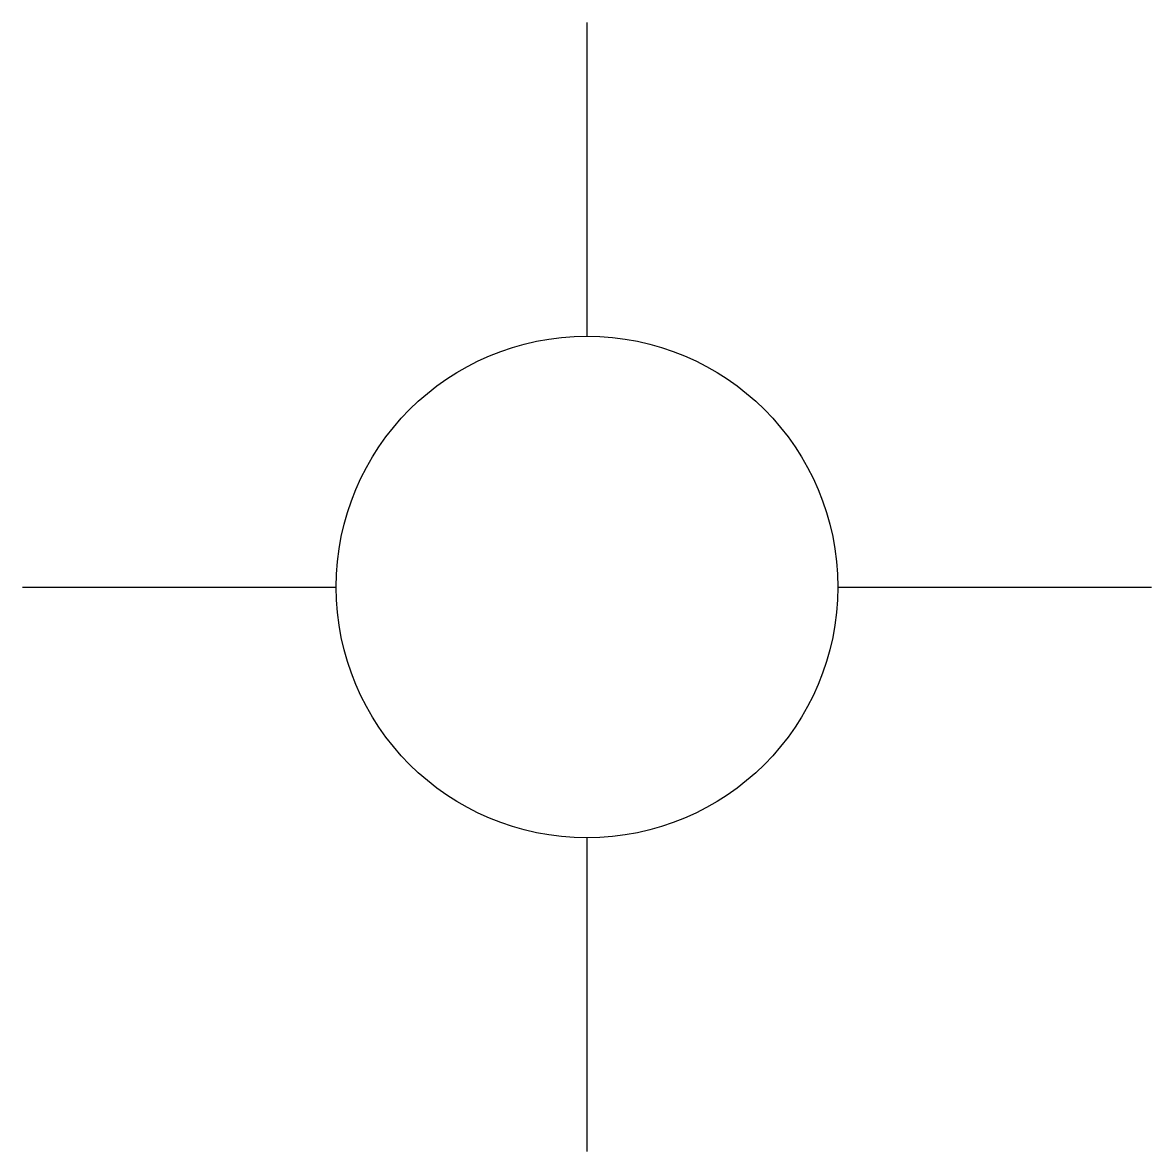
# Model space of a CAD drawing. Header units: millimetres. Extents: x -112 to 112, y -112 to 112.
import ezdxf

# ---------------------------------------------------------------- set-up
doc = ezdxf.new("R2010")
doc.units = ezdxf.units.MM

msp = doc.modelspace()

# ---------------------------------------------------------------- linework, layer by layer
at = {"color": 0, "linetype": 'ByBlock', "lineweight": -2}
for p, q in [((0, 50), (0, 112.5)), ((-112.5, 0), (-50, 0)), ((50, 0), (112.5, 0)), ((0, -112.5), (0, -50))]:
    msp.add_line(p, q, dxfattribs=at)
msp.add_circle((0, 0), 50, dxfattribs=at)

doc.saveas('drawing.dxf')
